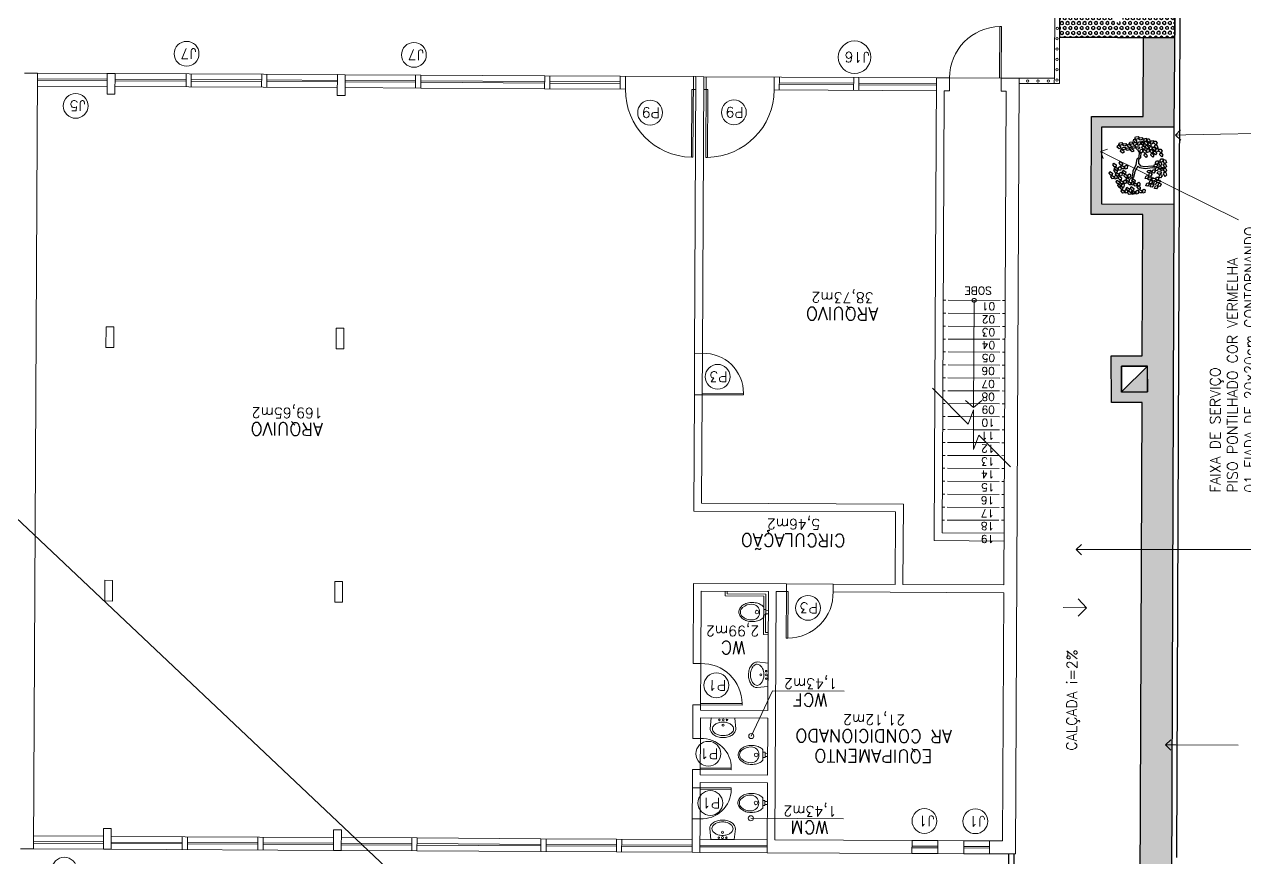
# Model space of a CAD drawing. Extents: x -1057 to 3416, y -340 to 4111.
# Drawn here: x 2338.33 to 2361.92, y -39.46 to -23.34 of the extents above; entities that cross this region are included whole.
import ezdxf
from ezdxf.enums import TextEntityAlignment as Align

# ---------------------------------------------------------------- set-up
doc = ezdxf.new("R2010")
doc.units = 0
doc.header["$LTSCALE"] = 50
for name, pattern in [('CONTINU', [0]), ('DASHDOT', [1, 0.5, -0.25, 0, -0.25]), ('DGN Style 1', [0.003115, 5.18318e-06, -0.00311]), ('HIDDEN', [9.525, 6.35, -3.175])]:
    doc.linetypes.add(name, pattern=pattern)
doc.layers.add('0.1', color=8, linetype='Continuous', lineweight=13)
doc.layers.add('Margem A3', color=8, linetype='DGN Style 1', lineweight=0)
for name, color, linetype in [('HAC', 1, 'Continuous'), ('medir projeto', 6, 'Continuous'), ('OK', 96, 'Continuous')]:
    doc.layers.add(name, color=color, linetype=linetype)
doc.styles.add('60x100', font='romans.shx', dxfattribs={"height": 0.2})
doc.styles.add('80X50', font='romans.shx')
doc.styles.get("Standard").update_dxf_attribs({"font": 'romans.shx'})
pattern_1 = [(90.064457, (1880.475065, -183.519685), (-0.0549925784, -6.1866e-05), [0.03175, -0.0635]), (210.064457, (1880.475065, -183.519685), (0.027549867, -0.047594037), [0.03175, -0.0635]), (150.064457, (1880.47503, -183.487936), (-0.0274427115, -0.047655903), [0.03175, -0.0635])]

# ---------------------------------------------------------------- blocks, each defined once
blk = doc.blocks.new('P80')
for points in [[(0, 0.86), (0, 0.83), (0.15, 0.83), (0.15, 0.86)], [(0, 0), (0, 0.03), (0.15, 0.03), (0.15, 0)]]:
    blk.add_lwpolyline(points)
blk.add_lwpolyline([(-0.8, 0.06), (0, 0.06), (0, 0.03), (-0.8, 0.03)], close=True)
at = {"color": 8}
blk.add_arc((-0.025, 0.056), 0.775, 88.1408, 179.6698, dxfattribs=at)
blk = doc.blocks.new('P60')
at = {"color": 252}
blk.add_lwpolyline([(-0.6, 0.06), (0, 0.06), (0, 0.03), (-0.6, 0.03)], close=True, dxfattribs=at)
at = {"color": 8}
blk.add_arc((-0.029, 0.06), 0.571, 87.1025, 180, dxfattribs=at)
blk = doc.blocks.new('Vaso')
for points in [[(0.03, -0.05), (0.03, 0), (-0.03, 0), (-0.03, -0.05)], [(0.05, -0.09), (0.05, -0.05), (-0.05, -0.05), (-0.05, -0.09)]]:
    blk.add_lwpolyline(points)
for points in [[(0.183, -0.31, -0.071776), (0.168, -0.413, -0.083144), (0.129, -0.494, -0.106699), (0.065, -0.552, -0.132564), (-0.002, -0.57, -0.132564), (-0.069, -0.552, -0.106699), (-0.133, -0.494, -0.083144), (-0.172, -0.413, -0.071776), (-0.187, -0.31, -0.071776), (-0.172, -0.207, -0.083144), (-0.133, -0.126, -0.060171), (-0.1, -0.09), (0.096, -0.09, -0.060171), (0.129, -0.126, -0.083144), (0.168, -0.207, -0.071776)], [(-0.088, -0.497, 0.2474), (0, -0.541, 0.2474), (0.088, -0.497, 0.197858), (0.152, -0.318, 0.418329), (0, -0.168, 0.418329), (-0.152, -0.318, 0.197858)]]:
    blk.add_lwpolyline(points, format="xyb", close=True)
blk.add_circle((-0.002, -0.22), 0.0352)
blk = doc.blocks.new('Cuba-emp')
blk.add_lwpolyline([(0.21, 0.248), (0, 0.227), (0, -0.227), (0.21, -0.248, 0.137816), (0.271, -0.231, 0.107041), (0.329, -0.176, 0.080751), (0.364, -0.099, 0.068643), (0.378, -0.001, 0.068643), (0.364, 0.098, 0.080751), (0.329, 0.174, 0.107041), (0.271, 0.23, 0.115752), (0.21, 0.248)], format="xyb")
blk.add_lwpolyline([(0.21, 0.205, -0.131827), (0.25, 0.194, -0.106633), (0.297, 0.151, -0.083482), (0.328, 0.087, -0.072232), (0.341, 0, -0.072232), (0.328, -0.087, -0.083482), (0.297, -0.151, -0.106633), (0.25, -0.194, -0.131827), (0.21, -0.205, -0.131827), (0.17, -0.194, -0.106633), (0.123, -0.151, -0.083482), (0.092, -0.087, -0.072232), (0.079, 0, -0.072232), (0.092, 0.087, -0.083482), (0.123, 0.151, -0.106633), (0.17, 0.194, -0.131827)], format="xyb", close=True)
for centre, radius in [((0.037, -0.002), 0.0193), ((0.037, -0.002), 0.0193), ((0.036, 0.071), 0.0155), ((0.14, -0.001), 0.0198), ((0.036, -0.076), 0.0155)]:
    blk.add_circle(centre, radius)
blk = doc.blocks.new('ÁREA')
for p in [(0.00005, 0.00376), (0, 0)]:
    blk.add_attdef('COMPARTIMENTO', text='', height=0.0025).set_placement(p, align=Align.CENTER)
at = {"color": 1}
for p in [(-0.00005, -0.00376), (-0.0001, -0.00752)]:
    blk.add_attdef('ÁREA', text='', height=0.002, dxfattribs=at).set_placement(p, align=Align.CENTER)
blk = doc.blocks.new('L', base_point=(1.368, 0.591))
at = {"color": 3, "lineweight": -2}
for p, q in [((1.275, 0.567), (1.306, 0.592)), ((1.288, 0.517), (1.275, 0.567)), ((1.281, 0.65), (1.312, 0.675)), ((1.294, 0.6), (1.281, 0.65)), ((1.317, 0.508), (1.288, 0.517)), ((1.322, 0.591), (1.294, 0.6)), ((1.306, 0.592), (1.336, 0.538)), ((1.312, 0.675), (1.342, 0.621)), ((1.336, 0.538), (1.317, 0.508)), ((1.342, 0.621), (1.322, 0.591)), ((1.337, 0.489), (1.356, 0.548)), ((1.356, 0.548), (1.391, 0.554)), ((1.404, 0.527), (1.376, 0.484)), ((1.391, 0.554), (1.404, 0.527)), ((1.376, 0.484), (1.337, 0.489))]:
    blk.add_line(p, q, dxfattribs=at)
blk = doc.blocks.new('Árvore-13')
at = {"color": 3}
for p, q in [((0.572, 0.715), (0.607, 0.819)), ((-0.795, 0.302), (-0.961, 0.415)), ((-0.795, 0.406), (-0.953, 0.499)), ((-0.357, 0.349), (-0.795, 0.406)), ((-0.366, 0.227), (-0.795, 0.302)), ((-0.129, 0.105), (-0.366, 0.227)), ((-0.068, 0.19), (-0.357, 0.349)), ((-0.068, -0.036), (-0.129, 0.105)), ((0.029, 0.068), (-0.068, 0.19)), ((0.029, 0.068), (0.318, 0.331)), ((0.116, -0.055), (0.283, 0.133)), ((0.283, 0.133), (0.423, 0.284)), ((0.318, 0.331), (0.405, 0.537)), ((0.405, 0.537), (0.484, 0.659)), ((0.423, 0.284), (0.502, 0.509)), ((0.484, 0.659), (0.572, 0.715)), ((0.502, 0.509), (0.633, 0.668)), ((0.633, 0.668), (0.782, 0.715)), ((-0.296, -0.392), (-0.418, -0.693)), ((-0.199, -0.449), (-0.313, -0.74)), ((-0.313, -0.74), (-0.243, -0.89)), ((-0.147, -0.299), (-0.296, -0.392)), ((-0.05, -0.383), (-0.199, -0.449)), ((-0.068, -0.036), (-0.147, -0.299)), ((0.116, -0.055), (-0.05, -0.383))]:
    blk.add_line(p, q, dxfattribs=at)
at = {"color": 3, "xscale": 3.048, "yscale": 3.048, "zscale": 3.048}
for p, rotation in [((-0.716, 1.448), 295.0165150851705), ((-0.488, 1.26), 295.0165150851705), ((0.169, 1.448), 190.1248425347958), ((0.581, 1.401), 190.1248425347958), ((0.852, 1.344), 190.1248425347958), ((1.211, 1.147), 190.1248425347958), ((-1.303, 0.884), 347.8021081598379), ((-0.926, 0.959), 295.0165150851705), ((-0.848, 0.462), 295.0165150851705), ((-0.348, 0.687), 295.0165150851705), ((-0.252, 1.138), 295.0165150851705), ((0.353, 0.95), 190.1248425347958), ((0.677, 0.781), 190.1248425347958), ((1.124, 0.565), 190.1248425347958), ((1.317, 0.753), 190.1248425347958), ((-1.443, 0.368), 347.8021081598379), ((-1.128, 0.415), 347.8021081598379), ((0.765, 0.274), 190.1248425347958), ((0.8, -0.299), 190.1248425347958), ((1.203, -0.317), 190.1248425347958), ((1.246, 0.039), 190.1248425347958), ((1.579, 0.114), 190.1248425347958), ((-0.103, -0.899), 66.16076666471405), ((-0.453, -1.397), 66.16076666471405), ((-0.015, -1.19), 66.16076666471405), ((0.502, -1.003), 66.16076666471405), ((0.616, -1.322), 66.16076666471405)]:
    blk.add_blockref('L', p, dxfattribs=dict(at, rotation=rotation))
for p in [(-1.391, -0.308), (-1.233, -0.881), (-1.049, -0.533), (-0.848, -0.449), (-0.445, -0.543), (-0.874, -1.134), (-0.672, -1.021), (-0.453, -1.04)]:
    blk.add_blockref('L', p, dxfattribs=at)
blk = doc.blocks.new('_Open90')
at = {"color": 0, "linetype": 'ByBlock', "lineweight": -2}
for p, q in [((0, 0), (-1, 0)), ((-0.5, 0.5), (0, 0)), ((0, 0), (-0.5, -0.5))]:
    blk.add_line(p, q, dxfattribs=at)

msp = doc.modelspace()

# ---------------------------------------------------------------- hatches: boundary and pattern name
at = {"layer": 'HAC'}
h = msp.add_hatch(dxfattribs=at)
h.set_pattern_fill('HEX', color=256, scale=0.01, angle=90.0645, style=0)
h.set_pattern_definition([(90.064457, (2532.70072, -429.19197), (-0.0549925784, -6.1866e-05), [0.03175, -0.0635]), (210.064457, (2532.70072, -429.19197), (0.027549867, -0.047594037), [0.03175, -0.0635]), (150.064457, (2532.700687, -429.16022), (-0.0274427115, -0.047655903), [0.03175, -0.0635])])
h.paths.add_polyline_path([(2358.344, -23.19), (2358.342, -23.589), (2360.559, -23.601), (2360.56, -23.201), (2359.567, -23.196, -0.412046), (2359.458, -23.305, -0.415524), (2359.348, -23.195)])
h = msp.add_hatch(dxfattribs=at)
h.set_pattern_fill('HEX', color=256, scale=0.01, angle=90.0645, style=0)
h.set_pattern_definition(pattern_1)
h.paths.add_polyline_path([(2360.563, -23.601), (2359.963, -23.598), (2359.953, -25.124), (2358.957, -25.122), (2358.952, -27.021), (2359.947, -27.023), (2359.937, -29.75), (2359.336, -29.753), (2359.34, -30.655), (2359.934, -30.653), (2359.923, -33.501), (2360.523, -33.5), (2360.548, -26.827), (2360.548, -26.825), (2359.153, -26.821), (2359.155, -25.864), (2359.134, -25.802), (2359.155, -25.795), (2359.156, -25.323), (2360.551, -25.326)])
h.paths.add_polyline_path([(2360.037, -29.952), (2360.036, -30.452), (2359.534, -30.454), (2359.535, -30.454), (2359.537, -29.952), (2360.039, -29.95)], flags=16)
h = msp.add_hatch(dxfattribs=at)
h.set_pattern_fill('HEX', color=256, scale=0.01, angle=90.0645, style=0)
h.set_pattern_definition(pattern_1)
edge = h.paths.add_edge_path()
edge.add_line((2360.488, -43.168), (2360.492, -42.03))
edge.add_line((2360.492, -42.03), (2360.493, -41.67))
edge.add_line((2360.493, -41.67), (2360.17, -41.673))
edge.add_line((2360.17, -41.673), (2360.169, -41.694))
edge.add_line((2360.169, -41.694), (2360.154, -41.741))
edge.add_line((2360.154, -41.741), (2360.128, -41.783))
edge.add_line((2360.128, -41.783), (2360.09, -41.816))
edge.add_line((2360.09, -41.816), (2360.046, -41.838))
edge.add_line((2360.046, -41.838), (2359.999, -41.847))
edge.add_line((2359.999, -41.847), (2359.951, -41.845))
edge.add_line((2359.951, -41.845), (2359.904, -41.83))
edge.add_line((2359.904, -41.83), (2359.862, -41.804))
edge.add_line((2359.862, -41.804), (2359.829, -41.766))
edge.add_line((2359.829, -41.766), (2359.807, -41.722))
edge.add_line((2359.807, -41.722), (2359.798, -41.675))
edge.add_line((2359.798, -41.675), (2359.8, -41.627))
edge.add_line((2359.8, -41.627), (2359.815, -41.58))
edge.add_line((2359.815, -41.58), (2359.841, -41.538))
edge.add_line((2359.841, -41.538), (2359.879, -41.505))
edge.add_line((2359.879, -41.505), (2359.922, -41.483))
edge.add_line((2359.922, -41.483), (2359.97, -41.474))
edge.add_line((2359.97, -41.474), (2360.018, -41.476))
edge.add_line((2360.018, -41.476), (2360.065, -41.491))
edge.add_line((2360.065, -41.491), (2360.107, -41.517))
edge.add_line((2360.107, -41.517), (2360.139, -41.555))
edge.add_line((2360.139, -41.555), (2360.162, -41.599))
edge.add_line((2360.162, -41.599), (2360.165, -41.619))
edge.add_line((2360.165, -41.619), (2360.494, -41.625))
edge.add_line((2360.494, -41.625), (2360.498, -40.427))
edge.add_line((2360.498, -40.427), (2360.523, -33.5))
edge.add_line((2360.523, -33.5), (2359.923, -33.501))
edge.add_line((2359.923, -33.501), (2359.898, -40.511))
edge.add_line((2359.898, -40.511), (2359.498, -40.513))
edge.add_line((2359.498, -40.513), (2359.492, -42.046))
edge.add_line((2359.492, -42.046), (2359.892, -42.046))
edge.add_line((2359.892, -42.046), (2359.888, -43.108))
edge.add_arc((2355.787, -42.263), 4.188, 321.4056, 348.3602, ccw=False)
edge.add_arc((2355.787, -42.263), 4.188, 310.0055, 321.4056, ccw=False)
edge.add_line((2358.479, -45.47), (2358.824, -45.964))
edge.add_arc((2355.787, -42.263), 4.788, 309.3737, 321.4056)
edge.add_arc((2355.787, -42.263), 4.788, 321.4056, 349.1025)
h.paths.add_polyline_path([(2359.696, -41.193), (2359.696, -41.193), (2359.694, -40.712), (2359.694, -40.708), (2360.426, -40.704), (2360.426, -41.072), (2360.426, -41.192), (2360.426, -41.192)], flags=16)
edge = h.paths.add_edge_path(flags=16)
edge.add_arc((2360.119, -40.493), 0.0173, 0, 360)
at = {"layer": 'Margem A3', "linetype": 'CONTINU', "lineweight": -2}
h = msp.add_hatch(color=7, dxfattribs=at)
h.dxf.hatch_style = 1
h.paths.add_polyline_path([(2359.536, -30.452), (2360.035, -30.452), (2360.037, -29.969), (2360.037, -29.952)])

# ---------------------------------------------------------------- linework, layer by layer
at = {"layer": '0.1', "color": 8}
for p, q in [((2358.238, -24.347), (2358.254, -21.384)), ((2358.338, -24.347), (2358.354, -21.385)), ((2338.577, -24.288), (2339.929, -24.294)), ((2340.079, -24.295), (2344.377, -24.316)), ((2338.576, -24.398), (2339.929, -24.404)), ((2339.929, -24.434), (2338.576, -24.428)), ((2340.079, -24.405), (2341.451, -24.412)), ((2341.451, -24.442), (2340.079, -24.435)), ((2341.451, -24.552), (2341.452, -24.302)), ((2341.551, -24.552), (2341.552, -24.302)), ((2341.551, -24.412), (2342.914, -24.419)), ((2342.914, -24.449), (2341.551, -24.442)), ((2342.913, -24.559), (2342.914, -24.309)), ((2343.013, -24.559), (2343.014, -24.309)), ((2343.014, -24.419), (2344.376, -24.426)), ((2344.376, -24.456), (2343.014, -24.449)), ((2344.526, -24.427), (2345.889, -24.434)), ((2345.889, -24.464), (2344.526, -24.457)), ((2344.527, -24.317), (2345.989, -24.324)), ((2345.888, -24.574), (2345.889, -24.324)), ((2345.988, -24.574), (2345.989, -24.324)), ((2345.989, -24.324), (2348.385, -24.34)), ((2345.989, -24.434), (2348.384, -24.45)), ((2348.384, -24.48), (2345.989, -24.464)), ((2348.383, -24.59), (2348.385, -24.34)), ((2348.385, -24.34), (2351.31, -24.354)), ((2348.483, -24.59), (2348.485, -24.34)), ((2348.484, -24.45), (2349.847, -24.457)), ((2349.847, -24.487), (2348.484, -24.48)), ((2349.846, -24.597), (2349.847, -24.347)), ((2349.946, -24.597), (2349.947, -24.347)), ((2355.96, -24.377), (2351.46, -24.355)), ((2352.821, -24.612), (2352.822, -24.362)), ((2352.921, -24.612), (2352.922, -24.362)), ((2354.359, -24.509), (2352.921, -24.502)), ((2352.922, -24.472), (2354.359, -24.479)), ((2354.358, -24.619), (2354.36, -24.369)), ((2354.458, -24.62), (2354.46, -24.37)), ((2354.459, -24.48), (2355.959, -24.487)), ((2355.959, -24.517), (2354.459, -24.51)), ((2357.21, -24.383), (2356.21, -24.378)), ((2358.237, -24.484), (2358.238, -24.346)), ((2358.337, -24.484), (2358.338, -24.347)), ((2339.928, -24.544), (2338.576, -24.538)), ((2344.376, -24.566), (2340.078, -24.545)), ((2345.988, -24.574), (2344.526, -24.567)), ((2348.383, -24.59), (2345.988, -24.574)), ((2348.383, -24.59), (2349.946, -24.597)), ((2351.538, -24.605), (2351.458, -24.605)), ((2352.821, -24.612), (2355.958, -24.627)), ((2356.088, -28.678), (2356.138, -28.678)), ((2356.188, -28.678), (2357.188, -28.683)), ((2356.688, -28.681), (2356.678, -30.753)), ((2357.238, -28.683), (2357.288, -28.684)), ((2356.087, -28.928), (2356.137, -28.928)), ((2356.187, -28.928), (2357.187, -28.933)), ((2357.237, -28.933), (2357.287, -28.934)), ((2356.086, -29.178), (2356.136, -29.178)), ((2356.186, -29.178), (2357.186, -29.183)), ((2357.236, -29.183), (2357.286, -29.184)), ((2356.085, -29.428), (2356.135, -29.428)), ((2356.185, -29.428), (2357.185, -29.433)), ((2357.235, -29.433), (2357.285, -29.434)), ((2351.283, -29.704), (2351.279, -30.504)), ((2356.083, -29.678), (2356.133, -29.678)), ((2356.183, -29.678), (2357.183, -29.683)), ((2357.233, -29.683), (2357.283, -29.684)), ((2356.082, -29.928), (2356.132, -29.928)), ((2356.182, -29.928), (2357.182, -29.933)), ((2357.232, -29.933), (2357.282, -29.934)), ((2356.081, -30.178), (2356.131, -30.178)), ((2356.181, -30.178), (2357.181, -30.183)), ((2357.231, -30.183), (2357.281, -30.184)), ((2356.08, -30.428), (2356.13, -30.428)), ((2356.18, -30.428), (2357.18, -30.433)), ((2356.678, -30.753), (2356.521, -30.618)), ((2356.678, -30.753), (2356.836, -30.619)), ((2357.23, -30.433), (2357.28, -30.434)), ((2356.079, -30.678), (2356.129, -30.678)), ((2356.179, -30.678), (2357.179, -30.683)), ((2357.229, -30.683), (2357.279, -30.684)), ((2356.077, -30.928), (2356.127, -30.928)), ((2357.177, -30.933), (2356.427, -30.929)), ((2357.227, -30.933), (2357.277, -30.934)), ((2356.076, -31.178), (2356.126, -31.178)), ((2356.676, -31.181), (2357.176, -31.183)), ((2357.226, -31.183), (2357.276, -31.184)), ((2356.075, -31.428), (2356.125, -31.428)), ((2356.925, -31.432), (2357.175, -31.433)), ((2357.225, -31.433), (2357.275, -31.434)), ((2356.074, -31.678), (2356.124, -31.678)), ((2357.224, -31.683), (2357.274, -31.684)), ((2356.072, -31.928), (2356.122, -31.928)), ((2357.222, -31.933), (2357.272, -31.934)), ((2356.071, -32.178), (2356.121, -32.178)), ((2357.221, -32.183), (2357.271, -32.184)), ((2356.07, -32.428), (2356.12, -32.428)), ((2357.22, -32.433), (2357.27, -32.434)), ((2356.069, -32.678), (2356.119, -32.678)), ((2357.219, -32.683), (2357.269, -32.684)), ((2356.067, -32.928), (2356.117, -32.928)), ((2357.217, -32.933), (2357.267, -32.934)), ((2353.961, -34.167), (2353.061, -34.163)), ((2351.872, -34.397), (2351.873, -34.307)), ((2352.62, -34.401), (2351.872, -34.397)), ((2351.912, -34.357), (2351.913, -34.307)), ((2352.66, -34.361), (2351.912, -34.357)), ((2352.616, -35.145), (2352.62, -34.401)), ((2352.657, -35.105), (2352.66, -34.361)), ((2352.616, -35.145), (2352.706, -35.146)), ((2352.657, -35.105), (2352.707, -35.106)), ((2351.404, -35.705), (2351.4, -36.505)), ((2351.397, -37.155), (2351.394, -37.755)), ((2351.392, -38.105), (2351.389, -38.705)), ((2338.504, -39.037), (2339.857, -39.044)), ((2338.504, -39.147), (2339.856, -39.154)), ((2340.006, -39.155), (2341.379, -39.162)), ((2340.007, -39.045), (2344.304, -39.066)), ((2341.378, -39.302), (2341.379, -39.052)), ((2341.478, -39.302), (2341.479, -39.052)), ((2342.84, -39.309), (2342.842, -39.059)), ((2342.94, -39.309), (2342.942, -39.059)), ((2344.454, -39.067), (2345.917, -39.074)), ((2345.815, -39.323), (2345.817, -39.073)), ((2345.915, -39.324), (2345.917, -39.074)), ((2345.917, -39.074), (2348.312, -39.09)), ((2348.311, -39.34), (2348.312, -39.09)), ((2348.312, -39.09), (2351.237, -39.104)), ((2348.411, -39.34), (2348.412, -39.09)), ((2349.773, -39.347), (2349.774, -39.097)), ((2349.873, -39.347), (2349.874, -39.097)), ((2351.387, -39.105), (2352.687, -39.111)), ((2355.487, -39.125), (2355.987, -39.127)), ((2356.487, -39.13), (2356.987, -39.132)), ((2339.855, -39.294), (2338.503, -39.287)), ((2339.856, -39.184), (2338.504, -39.177)), ((2344.303, -39.316), (2340.005, -39.295)), ((2341.378, -39.192), (2340.006, -39.185)), ((2342.841, -39.199), (2341.478, -39.192)), ((2341.479, -39.162), (2342.841, -39.169)), ((2342.941, -39.169), (2344.304, -39.176)), ((2344.303, -39.206), (2342.941, -39.199)), ((2345.816, -39.213), (2344.453, -39.207)), ((2345.915, -39.324), (2344.453, -39.317)), ((2344.454, -39.177), (2345.816, -39.183)), ((2348.311, -39.34), (2345.915, -39.324)), ((2345.916, -39.184), (2348.311, -39.2)), ((2348.311, -39.23), (2345.916, -39.214)), ((2348.311, -39.34), (2351.236, -39.354)), ((2348.411, -39.2), (2349.774, -39.207)), ((2349.774, -39.237), (2348.411, -39.23)), ((2349.874, -39.207), (2351.236, -39.214)), ((2351.236, -39.244), (2349.874, -39.237)), ((2351.386, -39.215), (2352.686, -39.221)), ((2352.686, -39.251), (2351.386, -39.245)), ((2352.686, -39.361), (2351.386, -39.355)), ((2355.486, -39.235), (2355.986, -39.237)), ((2355.986, -39.267), (2355.486, -39.265)), ((2355.986, -39.377), (2355.486, -39.375)), ((2356.486, -39.24), (2356.986, -39.242)), ((2356.986, -39.272), (2356.486, -39.27)), ((2356.986, -39.382), (2356.486, -39.38))]:
    msp.add_line(p, q, dxfattribs=at)
at = {"layer": '0.1', "color": 7}
for p, q in [((2338.577, -24.288), (2338.327, -24.286)), ((2338.503, -39.287), (2338.577, -24.288)), ((2351.283, -29.704), (2351.31, -24.354)), ((2351.46, -24.355), (2351.31, -24.354)), ((2351.433, -29.705), (2351.46, -24.355)), ((2355.93, -30.427), (2355.96, -24.377)), ((2356.21, -24.378), (2355.96, -24.377)), ((2356.208, -24.628), (2356.21, -24.378)), ((2357.208, -24.633), (2357.21, -24.383)), ((2357.56, -24.385), (2357.21, -24.383)), ((2357.486, -39.385), (2357.56, -24.385)), ((2356.079, -30.578), (2356.108, -24.628)), ((2356.208, -24.628), (2356.108, -24.628)), ((2357.308, -24.634), (2357.208, -24.633)), ((2357.261, -34.184), (2357.308, -24.634)), ((2351.283, -29.704), (2351.433, -29.705)), ((2351.268, -32.754), (2351.279, -30.504)), ((2351.429, -30.505), (2351.279, -30.504)), ((2351.419, -32.605), (2351.429, -30.505)), ((2351.268, -32.754), (2355.168, -32.773)), ((2351.419, -32.605), (2355.319, -32.624)), ((2355.168, -32.773), (2355.161, -34.173)), ((2355.319, -32.624), (2355.311, -34.174)), ((2351.254, -35.704), (2351.261, -34.154)), ((2351.261, -34.154), (2353.061, -34.163)), ((2353.061, -34.313), (2353.061, -34.163)), ((2353.961, -34.167), (2353.961, -34.317)), ((2353.961, -34.167), (2355.161, -34.173)), ((2355.311, -34.174), (2357.261, -34.184)), ((2351.404, -35.705), (2351.411, -34.305)), ((2351.411, -34.305), (2352.711, -34.311)), ((2352.699, -36.611), (2352.711, -34.311)), ((2352.837, -39.112), (2352.861, -34.312)), ((2352.861, -34.312), (2353.061, -34.313)), ((2353.961, -34.317), (2357.261, -34.334)), ((2357.237, -39.134), (2357.261, -34.334)), ((2358.411, -34.621), (2358.862, -34.623)), ((2358.862, -34.623), (2358.696, -34.79)), ((2358.862, -34.623), (2358.698, -34.454)), ((2351.254, -35.704), (2351.404, -35.705)), ((2351.247, -37.154), (2351.25, -36.504)), ((2351.4, -36.505), (2351.25, -36.504)), ((2351.399, -36.605), (2351.4, -36.505)), ((2351.397, -37.155), (2351.399, -36.755)), ((2351.399, -36.605), (2352.699, -36.611)), ((2351.399, -36.755), (2352.699, -36.761)), ((2352.693, -37.861), (2352.699, -36.761)), ((2351.247, -37.154), (2351.397, -37.155)), ((2351.242, -38.104), (2351.244, -37.754)), ((2351.394, -37.755), (2351.244, -37.754)), ((2351.393, -37.855), (2351.394, -37.755)), ((2351.393, -37.855), (2352.693, -37.861)), ((2351.392, -38.105), (2351.242, -38.104)), ((2351.392, -38.005), (2352.692, -38.011)), ((2351.392, -38.105), (2351.392, -38.005)), ((2352.686, -39.361), (2352.692, -38.011)), ((2351.236, -39.354), (2351.239, -38.704)), ((2351.239, -38.704), (2351.389, -38.705)), ((2351.386, -39.355), (2351.389, -38.705)), ((2352.837, -39.112), (2355.487, -39.125)), ((2355.487, -39.125), (2355.486, -39.375)), ((2355.986, -39.377), (2355.987, -39.127)), ((2355.987, -39.127), (2356.487, -39.13)), ((2356.487, -39.13), (2356.486, -39.38)), ((2356.986, -39.382), (2356.987, -39.132)), ((2356.987, -39.132), (2357.237, -39.134)), ((2338.253, -39.286), (2338.503, -39.287)), ((2351.236, -39.354), (2351.386, -39.355)), ((2352.686, -39.361), (2355.486, -39.375)), ((2355.986, -39.377), (2356.486, -39.38)), ((2356.986, -39.382), (2357.486, -39.385))]:
    msp.add_line(p, q, dxfattribs=at)
at = {"layer": '0.1', "color": 8, "linetype": 'CONTINU'}
for p, q in [((2357.559, -24.485), (2358.337, -24.484)), ((2357.56, -24.385), (2358.238, -24.384)), ((2352.791, -36.231), (2352.379, -37.106)), ((2354.175, -36.238), (2352.791, -36.231)), ((2354.163, -38.704), (2352.371, -38.695))]:
    msp.add_line(p, q, dxfattribs=at)
at = {"layer": '0.1', "color": 8, "linetype": 'HIDDEN', "ltscale": 0.02}
for p, q in [((2351.429, -30.475), (2351.433, -29.705)), ((2351.242, -38.104), (2351.239, -38.704))]:
    msp.add_line(p, q, dxfattribs=at)
at = {"layer": '0.1', "color": 8, "linetype": 'DASHDOT', "ltscale": 0.2}
for p, q in [((2355.915, -33.327), (2355.93, -30.427)), ((2356.066, -33.178), (2356.079, -30.578)), ((2356.177, -30.928), (2356.427, -30.929)), ((2356.676, -31.181), (2356.176, -31.178)), ((2356.175, -31.428), (2356.925, -31.432)), ((2356.174, -31.678), (2357.174, -31.683)), ((2356.172, -31.928), (2357.172, -31.933)), ((2356.171, -32.178), (2357.171, -32.183)), ((2356.17, -32.428), (2357.17, -32.433)), ((2356.169, -32.678), (2357.169, -32.683)), ((2356.167, -32.928), (2357.167, -32.933)), ((2356.066, -33.178), (2357.266, -33.184)), ((2355.915, -33.327), (2357.265, -33.334))]:
    msp.add_line(p, q, dxfattribs=at)
at = {"layer": '0.1', "color": 8, "linetype": 'CONTINU', "lineweight": -2}
for p, q in [((2357.353, -39.38), (2357.342, -41.509)), ((2357.453, -39.381), (2357.442, -41.549))]:
    msp.add_line(p, q, dxfattribs=at)
at = {"layer": '0.1', "color": 8}
for points in [[(2357.18, -24.383), (2357.185, -23.383), (2357.215, -23.383), (2357.21, -24.383)], [(2351.308, -24.604), (2351.228, -24.604), (2351.222, -25.914), (2351.252, -25.914), (2351.26, -24.354)], [(2351.538, -24.605), (2351.532, -25.915), (2351.502, -25.915), (2351.51, -24.355)], [(2357.388, -31.9), (2356.779, -31.285), (2356.674, -31.567), (2356.678, -30.795), (2356.573, -31.077), (2355.88, -30.377)]]:
    msp.add_lwpolyline(points, dxfattribs=at)
at = {"layer": '0.1', "color": 7}
for points in [[(2340.077, -24.695), (2339.927, -24.694), (2339.929, -24.294), (2340.079, -24.295)], [(2344.525, -24.717), (2344.375, -24.716), (2344.377, -24.316), (2344.527, -24.317)], [(2340.053, -29.595), (2339.903, -29.594), (2339.905, -29.194), (2340.055, -29.195)], [(2344.501, -29.617), (2344.351, -29.616), (2344.353, -29.216), (2344.503, -29.217)], [(2340.029, -34.495), (2339.879, -34.494), (2339.881, -34.094), (2340.031, -34.095)], [(2344.477, -34.517), (2344.327, -34.516), (2344.329, -34.116), (2344.479, -34.117)], [(2340.005, -39.295), (2339.855, -39.294), (2339.857, -38.894), (2340.007, -38.895)], [(2344.453, -39.317), (2344.303, -39.316), (2344.305, -38.916), (2344.455, -38.917)]]:
    msp.add_lwpolyline(points, close=True, dxfattribs=at)
for points in [[(2360.782, -25.479), (2362.797, -25.438)], [(2359.313, -25.891), (2361.801, -27.125)], [(2358.86, -33.501), (2363.723, -33.498)], [(2360.589, -37.278), (2361.793, -37.28)]]:
    msp.add_lwpolyline(points, dxfattribs=at)
at = {"layer": '0.1', "color": 8}
msp.add_lwpolyline([(2353.086, -35.213), (2353.091, -34.313), (2353.061, -34.313), (2353.056, -35.213)], close=True, dxfattribs=at)
for centre, radius in [((2358.293, -23.421), 0.0225), ((2341.462, -23.912), 0.24), ((2345.857, -23.933), 0.24), ((2354.375, -23.979), 0.314), ((2358.291, -23.821), 0.0225), ((2358.292, -23.621), 0.0225), ((2358.29, -24.021), 0.0225), ((2358.289, -24.221), 0.0225), ((2357.72, -24.439), 0.0225), ((2357.92, -24.44), 0.0225), ((2358.12, -24.441), 0.0225), ((2358.288, -24.421), 0.0225), ((2339.318, -24.919), 0.24), ((2350.423, -25.05), 0.24), ((2352.042, -25.045), 0.24), ((2356.688, -28.681), 0.0387), ((2351.729, -30.159), 0.24), ((2353.475, -34.627), 0.24), ((2351.703, -36.124), 0.24), ((2351.548, -37.448), 0.24), ((2351.588, -38.401), 0.24), ((2355.727, -38.749), 0.24), ((2356.711, -38.753), 0.24), ((2339.1, -39.69), 0.24)]:
    msp.add_circle(centre, radius, dxfattribs=at)
at = {"layer": '0.1', "color": 8, "linetype": 'CONTINU'}
for centre in [(2352.379, -37.106), (2352.371, -38.695)]:
    msp.add_circle(centre, 0.0498, dxfattribs=at)
at = {"layer": '0.1', "color": 8}
for centre, radius, start, end in [((2357.21, -24.383), 1, 91.4366, 179.7175), ((2351.255, -24.606), 1.309, 179.6448, 268.5746), ((2351.512, -24.607), 1.309, 270.8603, 359.7901), ((2353.086, -34.338), 0.875, 270.0098, 1.5767)]:
    msp.add_arc(centre, radius, start, end, dxfattribs=at)
at = {"layer": 'Margem A3', "color": 7, "linetype": 'CONTINU', "lineweight": -2}
for p, q in [((2360.565, -23.201), (2360.551, -25.326)), ((2360.665, -23.201), (2360.602, -39.456)), ((2358.348, -23.59), (2360.563, -23.601)), ((2360.548, -26.825), (2360.488, -43.168)), ((2360.548, -26.825), (2360.498, -40.427)), ((2359.537, -29.952), (2359.535, -30.452)), ((2360.037, -29.952), (2359.536, -30.452))]:
    msp.add_line(p, q, dxfattribs=at)
for points in [[(2359.947, -27.023), (2358.952, -27.021), (2358.957, -25.122), (2359.953, -25.124), (2359.963, -23.598)], [(2359.153, -26.821), (2359.156, -25.323), (2360.551, -25.326), (2360.548, -26.825), (2359.153, -26.821)]]:
    msp.add_lwpolyline(points, dxfattribs=at)
msp.add_lwpolyline([(2360.036, -30.452), (2360.037, -29.952), (2359.537, -29.952), (2359.536, -30.452)], close=True, dxfattribs=at)
at = {"layer": 'medir projeto', "color": 5, "linetype": 'CONTINU', "lineweight": -2}
msp.add_line((2205.005, 92.863), (2424.251, -114.182), dxfattribs=at)
at = {"layer": 'medir projeto', "color": 7, "linetype": 'CONTINU', "lineweight": -2}
for p, q in [((2359.948, -26.823), (2359.948, -26.823)), ((2359.937, -29.75), (2359.947, -27.023)), ((2359.898, -40.511), (2359.934, -30.653))]:
    msp.add_line(p, q, dxfattribs=at)
for points in [[(2358.342, -23.589), (2358.344, -23.19), (2360.561, -23.201), (2360.559, -23.601)], [(2359.537, -29.952), (2360.034, -29.95), (2360.036, -30.452), (2359.539, -30.454)]]:
    msp.add_lwpolyline(points, close=True, dxfattribs=at)
msp.add_lwpolyline([(2359.934, -30.653), (2359.34, -30.655), (2359.336, -29.753), (2359.937, -29.75)], dxfattribs=at)

# ---------------------------------------------------------------- block references
at = {"layer": '0.1', "color": 7, "xscale": 0.2, "yscale": 0.2, "zscale": 0.2}
for p, rotation in [((2360.582, -25.484), 181.1897196354689), ((2359.134, -25.802), 153.6170400420259), ((2358.66, -33.501), 180.0407303917823), ((2360.389, -37.278), 179.9370172243317)]:
    msp.add_blockref('_Open90', p, dxfattribs=dict(at, rotation=rotation))
at = {"layer": '0.1', "color": 8}
ref = msp.add_blockref('ÁREA', (2354.136, -28.815), dxfattribs=dict(at, xscale=133.3333333333334, yscale=133.3333333333334, zscale=133.3333333333334, rotation=179.7174815060635))
ref.add_attrib('COMPARTIMENTO', 'ARQUIVO', dxfattribs={"layer": '0', "color": 3, "height": 0.25, "rotation": 179.7175}).set_placement((2354.136, -28.815), align=Align.CENTER)
ref.add_attrib('ÁREA', '38,73m2', dxfattribs={"layer": '0', "color": 1, "height": 0.2, "rotation": 179.7175}).set_placement((2354.144, -28.527), align=Align.CENTER)
at = {"layer": '0.1', "color": 8, "xscale": -1}
for name, p, rotation in [('P80', (2351.429, -30.535), 359.7174815060636), ('P80', (2351.4, -36.535), 359.7174815060636), ('Cuba-emp', (2352.703, -35.922), 359.7174815060636), ('Cuba-emp', (2351.833, -36.757), 89.7174815060634), ('P60', (2351.393, -37.785), 359.7174815060636), ('Vaso', (2352.695, -37.47), 269.7174815060636)]:
    msp.add_blockref(name, p, dxfattribs=dict(at, rotation=rotation))
at = {"layer": '0.1', "color": 8}
ref = msp.add_blockref('ÁREA', (2343.4, -31.045), dxfattribs=dict(at, xscale=133.3333333333334, yscale=133.3333333333334, zscale=133.3333333333334, rotation=179.7174815060635))
ref.add_attrib('COMPARTIMENTO', 'ARQUIVO', dxfattribs={"layer": '0', "color": 3, "height": 0.25, "rotation": 179.7175}).set_placement((2343.4, -31.045), align=Align.CENTER)
ref.add_attrib('ÁREA', '169,65m2', dxfattribs={"layer": '0', "color": 1, "height": 0.2, "rotation": 179.7175}).set_placement((2343.408, -30.757), align=Align.CENTER)
ref = msp.add_blockref('ÁREA', (2353.189, -33.195), dxfattribs=dict(at, xscale=133.3333333333334, yscale=133.3333333333334, zscale=133.3333333333334, rotation=179.7174815060635))
ref.add_attrib('COMPARTIMENTO', 'CIRCULAÇÃO', dxfattribs={"layer": '0', "color": 3, "height": 0.25, "rotation": 179.7175}).set_placement((2353.189, -33.195), align=Align.CENTER)
ref.add_attrib('ÁREA', '5,46m2', dxfattribs={"layer": '0', "color": 1, "height": 0.2, "rotation": 179.7175}).set_placement((2353.197, -32.908), align=Align.CENTER)
for name, p, rotation in [('Vaso', (2352.709, -34.711), 269.7174815060636), ('P60', (2351.392, -38.075), 179.7174815060635), ('Vaso', (2352.69, -38.402), 269.7174815060636), ('Cuba-emp', (2351.822, -39.107), 89.71748150606336)]:
    msp.add_blockref(name, p, dxfattribs=dict(at, rotation=rotation))
ref = msp.add_blockref('ÁREA', (2352.01, -35.263), dxfattribs=dict(at, xscale=133.3333333333334, yscale=133.3333333333334, zscale=133.3333333333334, rotation=179.7174815060635))
ref.add_attrib('ÁREA', '2,99m2', dxfattribs={"layer": '0', "color": 1, "height": 0.2, "rotation": 179.7175}).set_placement((2352.018, -34.975), align=Align.CENTER)
ref.add_attrib('COMPARTIMENTO', 'WC', dxfattribs={"layer": '0', "color": 3, "height": 0.25, "rotation": 179.7175}).set_placement((2352.028, -35.27), align=Align.CENTER)
ref = msp.add_blockref('ÁREA', (2353.52, -36.281), dxfattribs=dict(at, xscale=133.3333333333334, yscale=133.3333333333334, zscale=133.3333333333334, rotation=179.7174815060635))
ref.add_attrib('COMPARTIMENTO', 'WCF', dxfattribs={"layer": '0', "color": 3, "height": 0.25, "rotation": 179.7175}).set_placement((2353.52, -36.281), align=Align.CENTER)
ref.add_attrib('ÁREA', '1,43m2', dxfattribs={"layer": '0', "color": 1, "height": 0.2, "rotation": 179.7175}).set_placement((2353.528, -35.993), align=Align.CENTER)
ref = msp.add_blockref('ÁREA', (2354.747, -36.98), dxfattribs=dict(at, xscale=133.3333333333334, yscale=133.3333333333334, zscale=133.3333333333334, rotation=179.7174815060635))
ref.add_attrib('COMPARTIMENTO', 'AR CONDICIONADO', dxfattribs={"layer": '0', "color": 3, "height": 0.25, "rotation": 179.7175}).set_placement((2354.747, -36.98), align=Align.CENTER)
ref.add_attrib('ÁREA', '21,12m2', dxfattribs={"layer": '0', "color": 1, "height": 0.2, "rotation": 179.7175}).set_placement((2354.755, -36.692), align=Align.CENTER)
ref.add_attrib('COMPARTIMENTO', 'EQUIPAMENTO', dxfattribs={"layer": '0', "color": 3, "height": 0.25, "rotation": 179.7175}).set_placement((2354.739, -37.368), align=Align.CENTER)
ref = msp.add_blockref('ÁREA', (2353.508, -38.747), dxfattribs=dict(at, xscale=133.3333333333334, yscale=133.3333333333334, zscale=133.3333333333334, rotation=179.7174815060635))
ref.add_attrib('COMPARTIMENTO', 'WCM', dxfattribs={"layer": '0', "color": 3, "height": 0.25, "rotation": 179.7175}).set_placement((2353.508, -38.747), align=Align.CENTER)
ref.add_attrib('ÁREA', '1,43m2', dxfattribs={"layer": '0', "color": 1, "height": 0.2, "rotation": 179.7175}).set_placement((2353.516, -38.459), align=Align.CENTER)
at = {"layer": 'OK', "color": 3, "linetype": 'HIDDEN', "xscale": 0.3107660917594164, "yscale": 0.3107660917594164, "zscale": 0.3107660917594164, "rotation": 196.6362105508732}
msp.add_blockref('Árvore-13', (2359.856, -26.06), dxfattribs=at)

# ---------------------------------------------------------------- texts
at = {"layer": '0.1', "color": 7}
for s, p in [('J7', (2341.653, -23.811)), ('J7', (2346.048, -23.833)), ('J16', (2354.663, -23.879)), ('J5', (2339.509, -24.819)), ('P9', (2350.614, -24.95)), ('P9', (2352.233, -24.945)), ('P3', (2351.92, -30.059)), ('P3', (2353.666, -34.527)), ('P1', (2351.894, -36.024)), ('P1', (2351.739, -37.347)), ('P1', (2351.779, -38.3)), ('J1', (2355.919, -38.648)), ('J1', (2356.902, -38.653))]:
    msp.add_text(s, height=0.2, rotation=179.7175, dxfattribs=at).set_placement(p)
at = {"layer": '0.1', "color": 7, "style": '80X50'}
for s, height, rotation, p in [('SOBE', 0.15, 179.7175, (2357.03, -28.42)), ('01', 0.15, 179.7175, (2357.096, -28.722)), ('02', 0.15, 179.7175, (2357.095, -28.972)), ('03', 0.15, 179.7175, (2357.093, -29.222)), ('04', 0.15, 179.7175, (2357.092, -29.472)), ('05', 0.15, 179.7175, (2357.091, -29.722)), ('06', 0.15, 179.7175, (2357.09, -29.972)), ('07', 0.15, 179.7175, (2357.088, -30.222)), ('08', 0.15, 179.7175, (2357.087, -30.472)), ('09', 0.15, 179.7175, (2357.086, -30.722)), ('10', 0.15, 179.7175, (2357.085, -30.972)), ('11', 0.15, 179.7175, (2357.083, -31.222)), ('12', 0.15, 179.7175, (2357.082, -31.472)), ('13', 0.15, 179.7175, (2357.081, -31.722)), ('14', 0.15, 179.7175, (2357.08, -31.972)), ('15', 0.15, 179.7175, (2357.079, -32.222)), ('16', 0.15, 179.7175, (2357.077, -32.472)), ('17', 0.15, 179.7175, (2357.076, -32.722)), ('18', 0.15, 179.7175, (2357.075, -32.972)), ('19', 0.15, 179.7175, (2357.074, -33.222)), ('CALÇADA i=2%%%', 0.2, 89.7067, (2358.671, -37.389))]:
    msp.add_text(s, height=height, rotation=rotation, dxfattribs=at).set_placement(p)
at = {"layer": '0.1', "color": 7, "insert": (2361.248, -32.401), "char_height": 0.2, "attachment_point": 1, "rotation": 90, "style": '60x100'}
msp.add_mtext('FAIXA DE SERVIÇO\\PPISO PONTILHADO COR VERMELHA \\P01 FIADA DE 20x20cm CONTORNANDO\\PA ÁRVORE', dxfattribs=at)

doc.saveas('drawing.dxf')
